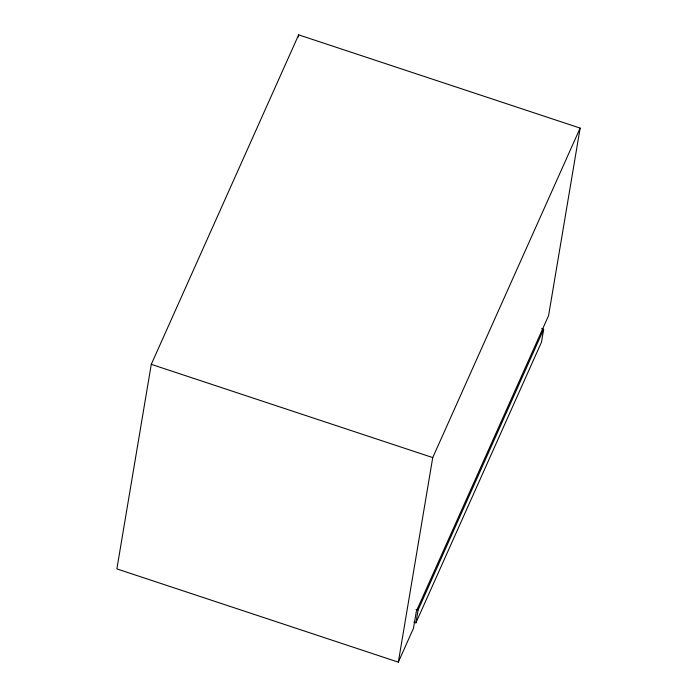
<?xml version="1.0" encoding="UTF-8"?>
<svg xmlns="http://www.w3.org/2000/svg" width="697" height="697" viewBox="0 0 697 697"><rect width="100%" height="100%" fill="white"/><g stroke="black" fill="none" stroke-linecap="round" stroke-linejoin="round"><path stroke-width="1.05" d="M151.275 364.339L116.869 568.9L398.335 662.15L413.504 628.232L416.379 611.182L548.591 315.61L580.131 128.1L298.664 34.85L151.275 364.339L432.741 457.589L398.335 662.15M298.307 36.993L298.664 34.85M413.87 622.133L415.926 622.822L418.078 610.032L543.66 329.298L541.595 328.618M543.66 329.298L541.508 342.088L415.926 622.822M432.741 457.589L580.131 128.1M416.022 609.352L418.078 610.032"/></g></svg>
